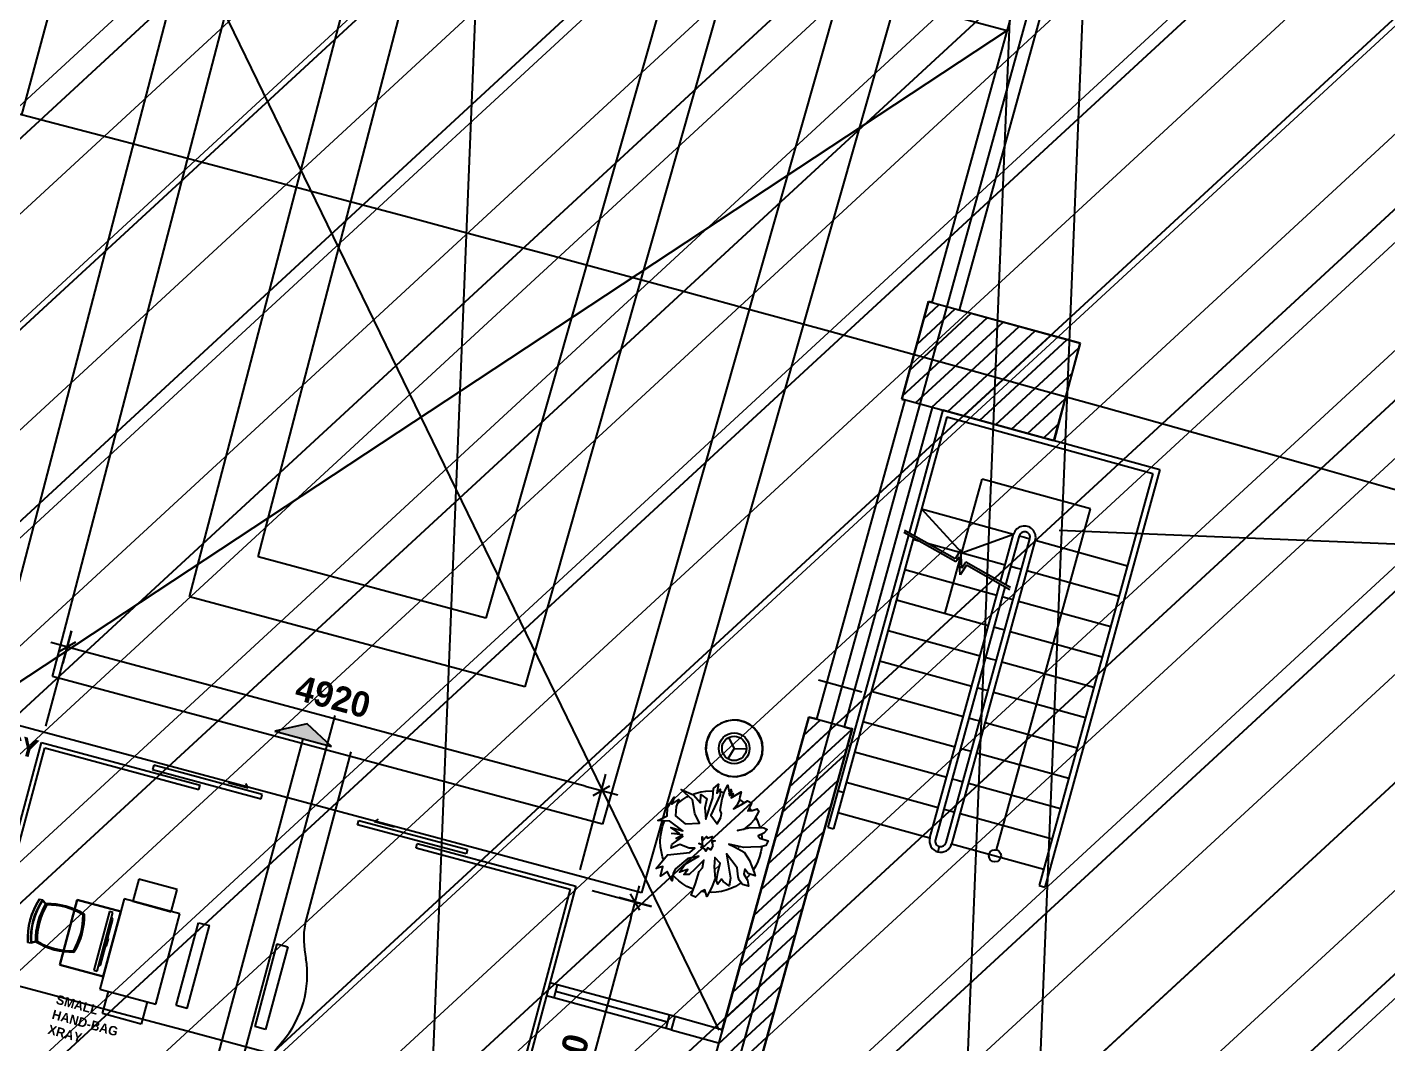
# Model space of a CAD drawing. Extents: x -678889171 to 586587, y -792238163 to 335485.
# Drawn here: x -678729409 to -678717307, y -792181053 to -792172014 of the extents above; entities that cross this region are included whole.
import ezdxf
from ezdxf.enums import TextEntityAlignment as Align

# ---------------------------------------------------------------- set-up
doc = ezdxf.new("R2010")
doc.units = 0
doc.header["$MEASUREMENT"] = 0
doc.set_wipeout_variables(frame=1)
for name, color, linetype in [('A-ANNO-LEGN', 252, 'Continuous'), ('A-FLOR-PATT', 252, 'Continuous'), ('A-SITE-PATT', 252, 'Continuous'), ('A-WALL', 252, 'Continuous')]:
    doc.layers.add(name, color=color, linetype=linetype)
doc.layers.add('BASEMENT3 LAYOUT$0$HATCH5', color=252, linetype='Continuous', lineweight=15)
doc.styles.add('Ground floor Towers$0$$Bas01-Rname$0$EN-SC', font='swissc.ttf')
doc.styles.add('Ground floor Towers$0$$Bas01-Rname$0$EN-SCL', font='swisscl.ttf')
doc.styles.add('Ground floor Towers$0$04-Ground Floor$0$V2-lower ground$0$LEVEL  FOR LICENSE LOWER GR$0$$LG- LEVEL$0$AR-SR', font='sarb.shx')
doc.styles.add('KZT', font='')
doc.styles.get('KZT').set_extended_font_data('AvantGarde LT Medium', bold=True)

# ---------------------------------------------------------------- blocks, each defined once
blk = doc.blocks.new('A$C61C61320')
at = {"layer": 'BASEMENT3 LAYOUT$0$HATCH5'}
h = blk.add_hatch(dxfattribs=at)
h.set_pattern_fill('JIS_WOOD', color=256, scale=1000, style=0)
h.set_pattern_definition([(45, (-845680.2949388556, -470481.0696760565), (-499.9999991609842, 499.9999991609843), [])])
h.paths.add_polyline_path([(12440.74077330553, -169431.9252005816), (13408.27617370361, -243253.7315873399), (7111.185080291936, -248399.4795461658), (-61957.46107163071, -237877.8060760189), (-55832.26724016038, -200866.3395951205), (-20860.02674167091, -206712.4958959252), (-20783.43353955913, -208437.764712235), (-16504.6553898881, -208719.7022090854), (-18718.17453308101, -208569.0044804074), (-18168.17453308101, -169431.9252005816)])
blk = doc.blocks.new('GR')
at = {"layer": 'A-FLOR-PATT'}
h = blk.add_hatch(color=256, dxfattribs=at)
h.dxf.hatch_style = 1
h.paths.add_polyline_path([(76517.72326224037, 8957.813493550308), (77026.28988056867, 8843.085348247138), (76802.69691379322, 9036.493489271968)])
for p, q in [((78040, 73885), (78040, 4700)), ((83440, 4700), (83440, 73885)), ((82795, 4700), (82795, 46760)), ((78040, 21395), (78040, 4700)), ((82204.52641117535, 13003.96943426097), (83638.36081482003, 19153.56472490342)), ((83910.02391047167, 19217.71671656621, -0.0001721483571975081), (82448.12654481521, 12947.76173962364)), ((82499.59150898701, 18692.12260116072), (79834.51139425545, 7654.098655173264)), ((81949.60609746329, 18544.60325575512), (79464.09104330314, 8250.28807390359)), ((76306.26423495263, 10500.80286088286), (78024.9807623002, 18373.10833767764)), ((75711.86967022123, 10122.38944175409), (77480.47038575972, 18223.18144419306)), ((80849.63527441572, 18249.5645649439), (78723.25034139853, 9442.666911364213)), ((80299.649862892, 18102.0452195383), (78352.82999044622, 10038.85633009454)), ((74523.08054075832, 9365.562603496597), (76391.44963267865, 17923.32765722391)), ((73928.68597602693, 8987.149184367823), (75846.93925613817, 17773.40076373934)), ((74046.74420148776, 14342.56567493279), (74757.64929268675, 17473.83461282981)), ((74712.8921958713, 17267.74045520474), (82773.5357707649, 15447.53138335771)), ((74712.8921958713, 17267.74045520474), (82773.5357707649, 15447.53138335771)), ((80575.35209616015, 6461.719817712606), (74773.22275394431, 17254.54287486232)), ((82773.5357707649, 15447.53138335771), (72739.89684526055, 8230.32234639608)), ((81969.61328646608, 12134.5254582824), (82171.96045289055, 13011.48362389806)), ((82171.96045367932, 13011.48362305537), (81969.61328725485, 12134.52545743971)), ((82082.88820237876, 12625.45085261553), (82413.24708960461, 12955.80973984138)), ((82135.91174250189, 12855.25108803529), (82269.61232580908, 12988.95167134248)), ((82171.96045289055, 13011.48362389806), (83536.1175994038, 12696.72136501557)), ((82204.52641117535, 13003.96943426098), (82171.96045367932, 13011.48362305537)), ((81976.84112213226, 12165.85038177576), (82700.51661719603, 12889.52587683953)), ((82029.86466225563, 12395.65061719576), (82556.8818534005, 12922.66780834063)), ((82093.66866219603, 12105.90122654289), (82844.15138099156, 12856.38394533843)), ((83536.11760019258, 12696.72136417288), (82448.13870870389, 12947.75893295794)), ((82237.30342599133, 12072.75929504156), (82987.7861447871, 12823.24201383733)), ((82380.93818978721, 12039.6173635408), (83131.42090858263, 12790.10008233623)), ((82524.57295358274, 12006.4754320397), (83275.05567237828, 12756.95815083524)), ((82668.20771737827, 11973.3335005386), (83418.69043617381, 12723.81621933414)), ((82811.84248117416, 11940.19156903785), (83526.44292369555, 12654.79201155924)), ((83536.1175994038, 12696.72136501557), (83333.77043297933, 11819.7631993999)), ((83343.64357759514, 11821.39438536147), (83536.11760019258, 12696.72136417288)), ((82955.47724496969, 11907.04963753675), (83473.41938357241, 12424.99177613948)), ((81331.61735427004, 9260.13582847012), (82000.14764834674, 12127.40609179731)), ((83333.77043297933, 11819.7631993999), (81969.61328646608, 12134.5254582824)), ((81969.61328725485, 12134.52545743971), (82000.14764834674, 12127.40609179731)), ((83099.11200876522, 11873.90770603565), (83420.39584344905, 12195.19154071948)), ((82243.76414217798, 12071.26856464643), (81575.07650348658, 9203.323463486371)), ((82340.01916914024, 12054.81869024706, 1.419034865172907e-09), (82083.16096094067, 10949.67394508795, 1.575492912362165e-09)), ((82377.40173815095, 11994.79749781796, 1.425613486623327e-09), (82129.03263878723, 10926.17755008233, 1.577091296849089e-09)), ((82244.01368895631, 12074.78136481429), (83343.64357759514, 11821.39438536147)), ((82340.01917639712, 12054.81868849417, 1.419034865201618e-09), (84288.0943969569, 11602.04622336432, 1.424499400230961e-09)), ((82377.40173815095, 11994.79749781796, 1.425613486623327e-09), (84228.07320459062, 11564.66365433904, 1.430804794920583e-09)), ((83242.74677256099, 11840.76577453478), (83367.37230332615, 11965.39130529994)), ((84228.07320459062, 11564.66365433904, 1.430804794920583e-09), (83367.8055176347, 7863.320721459524, 1.540318932040261e-09)), ((84288.09439697152, 11602.04622342718, 1.424499400222648e-09), (83416.50739835485, 7852.001409894034, 1.540455545402626e-09)), ((82434.13487306694, 10251.14115135786, 1.658767788022903e-09), (82713.84485937847, 11454.60676652144, 1.484821079602308e-09)), ((83687.88247329411, 11228.22053311149, 1.487553347127179e-09), (82713.84485937847, 11454.60676652144, 1.484821079602309e-09)), ((82559.90222065992, 10792.26118905876, 1.703593380011304e-09), (82184.97343975268, 11166.86552598959, 1.579325771797593e-09)), ((82184.97343975247, 11166.86552598965, 1.535127623743047e-09), (83012.90541158256, 10974.43722759078, 1.53745005113919e-09)), ((82975.78229615396, 8164.37540894937, 1.532068920419205e-09), (83687.88247329411, 11228.22053311149, 1.487553347127179e-09)), ((107110, 11025), (83415, 11025)), ((107110, 11025), (83415, 11025)), ((82078.49385262532, 10929.59348884163, 1.770858010418783e-09), (81468.43216995888, 8304.773872460835, 1.534991010908168e-09)), ((82124.36553047, 10906.09709383696, 1.774588425975997e-09), (81517.13405065471, 8293.454560790351, 1.535127624284409e-09)), ((82510.48074897235, 10708.32112143926, -3.195335621119324e-09), (82037.9240401633, 10950.37416187699, -3.195335621119324e-09)), ((82502.69266509854, 10734.78137736346, -3.197991749791162e-09), (82042.59114830192, 10970.45461821381, -3.197991749791162e-09)), ((82121.5852943977, 10894.13499409327, 1.535127623743048e-09), (82169.42735428186, 10883.01552233878, 1.535261825240686e-09)), ((82524.92917404501, 8212.311629095782, 1.537723278143846e-09), (83159.01105366615, 10940.47929258018, 1.537723277891669e-09)), ((82559.90222065983, 10792.26118905885, 1.70115319016097e-09), (83012.90541165945, 10974.43722757291, 1.70115319016097e-09)), ((83208.00662613813, 10930.46300853525, 1.382328525270505e-09), (82573.54398343552, 8200.620903159856, 1.537723278143847e-09)), ((82913.51827037557, 10546.81929129361, 6.341302546032029e-09), (83012.90541158256, 10974.43722759074, 6.31694569127398e-09)), ((83061.6072922765, 10963.11791592071, 1.537586664515425e-09), (82959.38994816379, 10523.32289631786, 1.601984199902544e-09)), ((83061.60729227845, 10963.11791592024, 6.316945691273978e-09), (82959.38994822388, 10523.32289628709, 6.341996145212553e-09)), ((83061.60729227652, 10963.11791592071, 1.537586664515431e-09), (83110.30917297228, 10951.79860425022, 1.537723277891673e-09)), ((83110.30917297225, 10951.79860425022, 1.537723277891669e-09), (83159.01105366615, 10940.47929258016, 1.537859891267907e-09)), ((83207.70424908827, 10929.16199954463, 1.537996480281137e-09), (84035.6449061921, 10736.73168251075, 1.540318932040297e-09)), ((82249.73853898175, 10864.34956288798, 1.535487105700811e-09), (82949.51726626612, 10701.70669568549, 1.537450051139299e-09)), ((82550.16970169962, 10816.7628851256, -3.197991749791162e-09), (82502.69266509854, 10734.78137736346, -3.197991749791162e-09)), ((82565.59003882474, 10655.52559142625, -3.197991749791162e-09), (82550.16970169962, 10816.7628851256, -3.197991749791162e-09)), ((82536.20187807712, 10752.73537085989, -3.195335621119324e-09), (82510.48074897235, 10708.32112143926, -3.195335621119324e-09)), ((82551.35428070571, 10594.29963932869, -3.195335621119324e-09), (82536.20187807712, 10752.73537085989, -3.195335621119324e-09)), ((82605.47785572842, 10682.13273765491, -3.195335621119324e-09), (82551.35428070571, 10594.29963932869, -3.195335621119324e-09)), ((82598.14650613019, 10708.35904510689, -3.197991749791162e-09), (82565.59003882474, 10655.52559142625, -3.197991749791162e-09)), ((83005.26162602156, 10499.82650130649, -3.197991749791162e-09), (82598.14650613019, 10708.35904510689, -3.197991749791162e-09)), ((83000.5945178829, 10479.74604496961, -3.195335621119324e-09), (82605.47785572842, 10682.13273765491, -3.195335621119324e-09)), ((82998.21914692172, 10690.38738402434, 1.53758666451543e-09), (83046.92102765583, 10679.06807234494, 1.537723277891779e-09)), ((83046.92102765583, 10679.06807234493, 1.537723277891775e-09), (83095.62290834967, 10667.74876067487, 1.537859891268015e-09)), ((83144.31690106264, 10656.43128233268, 1.537996482517721e-09), (83972.25676083732, 10464.00115061437, 1.540318932040297e-09)), ((82058.19714904291, 10621.40446219688, 1.535127623743049e-09), (82886.12912094968, 10428.9761637802, 1.537450051139406e-09)), ((78352.82999044622, 10038.85633009454), (76306.26423495263, 10500.80286088286)), ((82378.82353196145, 8246.269564106336, 6.472340444147322e-09), (82908.85116223957, 10526.73883495537, 6.342446316479874e-09)), ((82954.72284008785, 10503.24243994885, 6.343139915660399e-09), (82427.52541265731, 8234.950252435829, 6.472340444147322e-09)), ((82934.83100156696, 10417.65685212796, 1.53758666451543e-09), (82983.53288233936, 10406.33754043965, 1.537723277891887e-09)), ((81994.80900368813, 10348.67393030051, 1.535127623743048e-09), (82822.74097563323, 10156.24563187492, 1.537450051139513e-09)), ((82983.53288233936, 10406.33754043964, 1.537723277891884e-09), (83032.23476303327, 10395.01822876959, 1.537859891268122e-09)), ((83080.92955303696, 10383.70056512072, 1.537996484754304e-09), (83908.86861548254, 10191.27061871799, 1.540318932040297e-09)), ((78723.25034139853, 9442.666911364213), (75711.86967022123, 10122.38944175409)), ((81931.42085833335, 10075.94339840413, 1.535127623743048e-09), (82759.35283031678, 9883.515099969642, 1.537450051139621e-09)), ((82871.44285621216, 10144.92632023159, 1.53758666451543e-09), (82920.14473702293, 10133.60700853436, 1.537723277891994e-09)), ((82920.14473702293, 10133.60700853435, 1.537723277891991e-09), (82968.84661771679, 10122.2876968643, 1.537859891268229e-09)), ((83017.54220501137, 10110.96984790877, 1.537996486990888e-09), (83845.48047012776, 9918.540086821631, 1.540318932040295e-09)), ((81868.03271297857, 9803.212866507754, 1.535127623743048e-09), (82695.96468500033, 9610.784568064351, 1.537450051139729e-09)), ((82808.05471085742, 9872.1957883352, 1.53758666451543e-09), (82856.7565917065, 9860.876476629073, 1.537723277892104e-09)), ((82856.7565917065, 9860.876476629059, 1.537723277892099e-09), (82905.45847240038, 9849.557164958998, 1.537859891268338e-09)), ((82954.15485698573, 9838.239130696817, 1.537996489227471e-09), (83782.092324773, 9645.809554925247, 1.540318932040296e-09)), ((74482.5048757844, 8920.788122505912), (74675.83717552827, 9777.791028240643)), ((74675.83717552827, 9777.791028240641), (74609.81885650191, 9485.14519869077)), ((74789.15093079003, 9598.458953952517), (74496.50510124015, 9664.477272978895)), ((74714.56084572953, 9676.793615570808), (74571.09518630065, 9586.142611360603)), ((79295.89670585802, 8581.77684094631), (74789.15093079001, 9598.458953952519)), ((81719.83989109278, 9515.949776874062), (81330.32213408213, 9606.921843868586)), ((82744.66656569624, 9599.465256393833, 1.537586664515972e-09), (82793.36844639003, 9588.145944723798, 1.537723277892209e-09)), ((82793.36844639004, 9588.145944723772, 1.537723277892206e-09), (82842.07032708391, 9576.826633053723, 1.537859891268444e-09)), ((82890.76750896008, 9565.508413484858, 1.537996491464055e-09), (83718.7041794182, 9373.07902302887, 1.540318932040296e-09)), ((81804.64456762379, 9530.482334611377, 1.535127623743048e-09), (82632.5765396839, 9338.054036159057, 1.537450051139838e-09)), ((79464.09104330314, 8250.28807390359), (74523.08054075832, 9365.562603496597)), ((82681.27842037981, 9326.734724488531, 1.53758666451608e-09), (82729.98030107358, 9315.415412818504, 1.537723277892317e-09)), ((81258.19255727346, 9277.331868294703), (80257.50308760584, 4992.650530753966)), ((81258.89165030268, 9280.325191121385), (80318.46283551131, 5253.663660086597)), ((80528.46476332334, 9211.916114143998), (80475.19111563408, 9187.361734101712)), ((80578.11008821742, 9222.753989059096), (80528.46476332334, 9211.916114143998)), ((80633.17210984885, 9223.036921120432), (80578.11008821742, 9222.753989059096)), ((80599.29876437799, 6456.127061371596), (81258.19255806223, 9277.331867452012)), ((80687.84704538692, 9211.103246050148), (80633.17210984885, 9223.036921120432)), ((80737.35544071825, 9188.16107618512), (80687.84704538692, 9211.103246050148)), ((80857.7078922343, 5803.862816130988), (81650.49513229086, 9198.363103257172)), ((81165.25259619264, 8879.388121683267), (81505.44938662602, 9219.58491211664)), ((81219.1195314906, 9110.031752277864), (81362.14216469624, 9253.054385483498)), ((81647.71031428411, 9186.35980130018), (81258.19255727346, 9277.331868294703)), ((81258.19255806223, 9277.331867452012), (81331.61735427004, 9260.13582847012)), ((81258.89165030268, 9280.325191121381), (81332.32584443595, 9263.174483266555)), ((81575.07650348658, 9203.323463486371), (81647.71031507288, 9186.359800457489)), ((81575.77437497408, 9206.316575663346), (81648.4092721215, 9189.35254527201)), ((81741.25642226898, 9257.751802715004, 1.535127623743049e-09), (82569.18839436743, 9065.323504253778, 1.537450051139944e-09)), ((82729.98030107359, 9315.415412818482, 1.537723277892313e-09), (82778.68218176748, 9304.096101148429, 1.537859891268553e-09)), ((82827.38016093442, 9292.777696272919, 1.537996493700639e-09), (83655.31603406343, 9100.348491132492, 1.540318932040297e-09)), ((76054.94235553441, 4712.369407510151), (77049.52665487582, 9121.160052748395)), ((80387.49955076505, 9097.12964231124), (80360.35500065143, 9027.34692264857)), ((80415.84252573134, 9137.109262456433), (80387.49955076505, 9097.12964231124)), ((80442.81021785752, 9163.882842422136), (80415.84252573134, 9137.109262456433)), ((80475.19111563408, 9187.361734101712), (80442.81021785752, 9163.882842422136)), ((80647.02084461649, 4901.67846375921), (81647.71031428411, 9186.35980130018)), ((81647.71031507288, 9186.359800457489), (80707.2602528506, 5159.607293676887)), ((81648.4092721215, 9189.35254527201), (80707.30433035427, 5159.796021611535, 3.593219733745174e-09)), ((80778.94952694366, 9156.853400507574), (80737.35544071825, 9188.16107618512)), ((80807.70745663486, 9125.216196406607), (80778.94952694366, 9156.853400507574)), ((80846.87573935527, 9051.195180724859), (80807.70745663486, 9125.216196406607)), ((81111.38566089445, 8648.744491088437), (81647.31702869036, 9184.675858884351)), ((79834.51139425545, 7654.098655173264), (73928.68597602693, 8987.149184367823)), ((76802.69691379322, 9036.493489271968), (76517.72326224037, 8957.813493550308)), ((76517.72326224037, 8957.813493550308), (77026.28988056867, 8843.085348247138)), ((77026.28988056867, 8843.085348247138), (76802.69691379322, 9036.493489271968)), ((80360.35500065143, 9027.34692264857), (80355.74033662447, 8943.134658823668)), ((80552.76092090209, 9065.430073433083), (80606.93234948193, 8971.602406831149)), ((80606.93234948193, 8971.602406831149), (80552.76092090209, 8877.774740229157)), ((80606.93234948193, 8971.602406831149), (80715.27520662057, 8971.602406831149)), ((80859.04661202859, 8990.20989512377), (80846.87573935527, 9051.195180724859)), ((80856.7079517192, 8932.615376590213), (80859.04661202859, 8990.20989512377)), ((81677.86827691423, 8985.021270818626, 1.535127623743048e-09), (82505.80024905101, 8792.59297234848, 1.537450051140051e-09)), ((82617.89027506336, 9054.004192583248, 1.537586664516187e-09), (82666.59215575716, 9042.68488091321, 1.537723277892426e-09)), ((82666.59215575714, 9042.684880913199, 1.537723277892422e-09), (82715.29403645099, 9031.365569243142, 1.53785989126866e-09)), ((82763.9928129088, 9020.046979060953, 1.537996495937223e-09), (83591.92788870861, 8827.617959236122, 1.540318932040297e-09)), ((76128.63692460366, 6048.522156285654), (76772.00657140452, 8900.449420898722)), ((80355.74033662447, 8943.134658823668), (80387.05411702144, 8846.857054652986)), ((80387.05411702144, 8846.857054652986), (80436.94825101264, 8784.48413870219)), ((80777.11672622774, 8784.66627358869), (80820.20834667451, 8835.87772587181)), ((80820.20834667451, 8835.87772587181), (80843.55362084579, 8882.618060240578)), ((80843.55362084579, 8882.618060240578), (80856.7079517192, 8932.615376590213)), ((81057.51872559648, 8418.10086049384), (81593.45009339252, 8954.03222828987)), ((73758.50397712848, 5711.438858442367), (74449.49571627122, 8774.465207731002)), ((73806.3258636053, 5741.655859845501), (74479.71271767435, 8726.643321254172)), ((74449.49571627122, 8774.465207731002), (75873.70542112683, 8453.176054899945)), ((74479.71271767435, 8726.643321254172), (75864.90297858998, 8414.156610959964)), ((76856.57627264608, 7256.356684552469), (77205.41247342939, 8802.676870537067)), ((80436.94825101264, 8784.48413870219), (80498.87246754652, 8743.061596654707)), ((80498.87246754652, 8743.061596654707), (80565.93596094125, 8722.148731519233)), ((80565.93596094125, 8722.148731519233), (80636.99062138035, 8720.59575295424)), ((80636.99062138035, 8720.59575295424), (80711.44710559722, 8741.418771978097)), ((80711.44710559722, 8741.418771978097), (80777.11672622774, 8784.66627358869)), ((81003.65179029852, 8187.457229899243), (81539.5831580942, 8723.388597694924)), ((82554.50212974692, 8781.273660677958, 1.537586664516296e-09), (82603.2040104407, 8769.954349007925, 1.537723277892533e-09)), ((82603.2040104407, 8769.95434900791, 1.537723277892529e-09), (82651.9058911346, 8758.63503733786, 1.537859891268769e-09)), ((82700.60546488315, 8747.316261849006, 1.537996498173806e-09), (83528.53974335386, 8554.887427339738, 1.540318932040297e-09)), ((75454.09355656596, 8612.081015814974), (75445.29111402911, 8573.061571874989)), ((76429.57965506554, 8392.019952393714), (75454.09355656596, 8612.081015814974)), ((79281.89648040227, 7838.087690473327), (79475.22878014614, 8695.090596208058)), ((79370.48679091851, 8503.442179328018), (79513.9524503474, 8594.093183538223)), ((79409.21046111977, 8402.444766658185), (79475.22878014614, 8695.090596208056)), ((81540.56174675531, 8634.363847982066, 1.534991010910788e-09), (81589.26362747898, 8623.044536416077, 1.535127624281799e-09)), ((81614.48013155942, 8712.290738922251, 1.535127623743049e-09), (82442.41210373455, 8519.8624404432, 1.53745005114016e-09)), ((75445.29111402911, 8573.061571874989), (76420.77721252867, 8353.000508453728)), ((76121.48357909762, 8486.867893372375), (76300.99143915754, 8446.37250277888)), ((76300.99143915754, 8446.37250277888), (76278.29921039013, 8482.537333995402)), ((79295.89670585802, 8581.77684094631), (79588.54253540789, 8515.758521919932)), ((80949.78485500033, 7956.813599304412), (81485.71622279624, 8492.744967100327)), ((82491.11398443046, 8508.543128772671, 1.537586664516402e-09), (82539.81586512426, 8497.223817102637, 1.537723277892642e-09)), ((82539.81586512426, 8497.223817102624, 1.537723277892638e-09), (82588.5177458181, 8485.904505432574, 1.537859891268875e-09)), ((82637.21811685752, 8474.585544637044, 1.53799650041039e-09), (83465.15159799905, 8282.156895443364, 1.540318932040297e-09)), ((75864.90297858998, 8414.156610959946), (75873.70542112683, 8453.17605489993)), ((76420.77721252867, 8353.000508453728), (76429.57965506554, 8392.019952393714)), ((81551.09198620467, 8439.560207025865, 1.53512762374305e-09), (82379.02395841814, 8247.131908537907, 1.537450051140267e-09)), ((80895.91791970236, 7726.169968709815), (81431.84928749828, 8262.10133650573)), ((81468.43216994664, 8304.773872408183, 1.534991010910788e-09), (81517.13405067033, 8293.454560842194, 1.535127624281799e-09)), ((77287.58901657841, 8157.455407730435), (77296.39145911526, 8196.47485167042)), ((78263.075115078, 7937.394344309214), (77287.58901657841, 8157.455407730435)), ((77296.39145911526, 8196.47485167042), (78271.87755761483, 7976.4137882492)), ((77435.86076937702, 8190.355987488314), (77471.88192691815, 8213.275596401825)), ((77615.36862943695, 8149.860596894825), (77435.86076937702, 8190.355987488314)), ((82464.99336334027, 8174.909294484965, 1.53128104051897e-09), (82453.75943332896, 8126.187648202209, 1.53128104051897e-09)), ((82573.83076883187, 8201.854827425097, 1.537996502646972e-09), (83401.76345264429, 8009.426363546983, 1.540318932040297e-09)), ((77815.87812931162, 7974.033817783669), (77824.68057184848, 8013.053261723651)), ((77824.68057184848, 8013.053261723653), (79248.88732088909, 7691.764775698392)), ((80842.0509844044, 7495.526338115218), (81377.98235220031, 8031.457705911133)), ((77815.87812931162, 7974.033817783671), (79201.06543441229, 7661.547774295257)), ((78271.87755761483, 7976.4137882492), (78263.075115078, 7937.394344309214)), ((80788.1840491062, 7264.882707520388), (81324.11541690212, 7800.814075316302)), ((83367.80551763462, 7863.320721459215, 1.540318932040301e-09), (83416.50739835485, 7852.001409894034, 1.540455545402626e-09)), ((79201.06543441229, 7661.547774295257), (78527.67858034321, 4676.560312886586)), ((79248.88732088909, 7691.764775698392), (78557.89558174634, 4628.738426409754)), ((79827.08053533858, 7499.599967281059), (79736.48080882768, 7643.098014500645)), ((79748.71922163869, 7425.037882308797), (79814.84212252757, 7717.660099472908)), ((75361.9655380948, 7596.212940988811), (75316.76266077568, 7395.837746252228)), ((75707.96912309826, 7518.157582762233), (75361.9655380948, 7596.212940988811)), ((75662.76624577914, 7317.78238802565), (75707.96912309826, 7518.157582762233)), ((80734.31711380836, 7034.239076925907), (81270.24848160415, 7570.170444721705)), ((74823.65910571114, 7389.754507731132), (74691.62246765838, 6804.462848631392)), ((74691.62246765838, 6804.462848631391), (74823.65910571114, 7389.754507731132)), ((75213.85354511096, 7301.730082362628), (74823.65910571114, 7389.754507731132)), ((74823.65910571114, 7389.754507731132), (75213.85354511096, 7301.730082362626)), ((74823.65910571114, 7389.754507731132), (74823.65910571114, 7389.754507731132)), ((75239.03887524619, 7413.371547013772), (75056.63157692297, 6604.796958611743)), ((75740.49003130865, 7300.248587264105), (75239.03887524619, 7413.371547013772)), ((75316.76266077568, 7395.837746252228), (75662.76624577914, 7317.78238802565)), ((79748.71922163869, 7425.037882308796), (79122.75571569362, 4654.880697564233)), ((74425.6514799007, 7242.68548994898), (74442.81265876861, 7290.58525525206)), ((74442.81265876861, 7290.58525525206), (74463.81325117394, 7336.930359576593)), ((74463.81325117394, 7336.930359576593), (74488.5140742718, 7381.413647612818)), ((74488.5140742718, 7381.413647612818), (74512.9012267343, 7375.912121027287)), ((74488.5140742718, 7381.413647612792), (74512.90122673429, 7375.912121027261)), ((74512.9012267343, 7375.912121027287), (74548.50274739115, 7342.252483493074)), ((74512.90122673429, 7375.912121027261), (74548.50274739115, 7342.252483493048)), ((74513.97722186107, 7368.013890818775), (74542.25950586368, 7341.274262549997)), ((74548.50274739115, 7342.252483493074), (74592.82077864486, 7343.424648548821)), ((74592.82077864486, 7343.424648548821), (74637.11040861829, 7341.452202874123)), ((74637.11040861829, 7341.452202874123), (74681.14879038988, 7336.345070991877)), ((74681.14879038988, 7336.345070991877), (74724.7143412141, 7328.128949856845)), ((74724.7143412141, 7328.128949856845), (74767.58785743327, 7316.845179559324)), ((74767.58785743327, 7316.845179559324), (74809.55361741886, 7302.550535319053)), ((74809.55361741886, 7302.550535319053), (74850.40046699255, 7285.316941816053)), ((74850.40046699255, 7285.316941816053), (74889.92288186599, 7265.231111295645)), ((74889.92288186599, 7265.231111295645), (74891.09504692175, 7220.913080041929)), ((75113.46585132717, 7297.416895028487), (74994.6328770797, 6770.654401838723)), ((75025.36068918242, 6763.722478340955), (75144.19366342989, 7290.48497153072)), ((75081.8169070582, 6716.438423262887), (75213.85354511096, 7301.730082362628)), ((75213.85354511096, 7301.730082362626), (75081.81690705821, 6716.438423262887)), ((75144.19366342989, 7290.48497153072), (75113.46585132717, 7297.416895028487)), ((75558.08273298544, 6491.673998862077), (75740.49003130865, 7300.248587264105)), ((80680.45017851028, 6803.595446331194), (81216.38154630607, 7339.526814126992)), ((74398.21021422916, 7092.871657349268), (74403.27611049481, 7143.500011769021)), ((74403.27611049481, 7143.500011769021), (74412.44345144248, 7193.548522597776)), ((74412.44345144248, 7193.548522597776), (74425.6514799007, 7242.68548994898)), ((74889.12260124704, 7176.623450068497), (74884.0154693648, 7132.585068296904)), ((74891.09504692175, 7220.913080041929), (74889.12260124704, 7176.623450068497)), ((75144.48915354951, 7230.448210412302), (75051.40332372232, 6817.817590746995)), ((75134.29091557596, 7246.588097098236), (75144.48915354951, 7230.448210412302)), ((75741.11223350817, 6485.475702786742), (75908.9828959735, 7229.612330297972)), ((75838.66084335814, 6463.469596444616), (76006.53150582346, 7207.606223955846)), ((75908.9828959735, 7229.612330297972), (76006.53150582346, 7207.606223955847)), ((74397.27933721522, 7041.999002177641), (74398.21021422916, 7092.871657349268)), ((74400.48964890331, 6991.219208212992), (74397.27933721522, 7041.999002177641)), ((74864.51557793224, 7046.146001253511), (74850.22093369198, 7004.180241267928)), ((74875.79934822976, 7089.019517472686), (74864.51557793224, 7046.146001253511)), ((74884.0154693648, 7132.585068296904), (74875.79934822976, 7089.019517472686)), ((75098.9834101967, 6989.877619597672), (75113.58987935947, 7054.62513737712)), ((76613.89661781842, 7070.590009541136), (76446.0259553531, 6326.453382029907)), ((76711.44522766837, 7048.583903199011), (76543.57456520306, 6304.44727568778)), ((76613.89661781842, 7070.590009541137), (76711.44522766837, 7048.583903199011)), ((80626.58324321231, 6572.951815736596), (81162.51461100823, 7108.883183532511)), ((74424.8768013658, 6985.717681627461), (74400.48964890331, 6991.219208212992)), ((74424.8768013658, 6985.717681627434), (74400.48964890331, 6991.219208212965)), ((74471.48137519372, 7000.832349018236), (74424.8768013658, 6985.717681627461)), ((74471.4813751937, 7000.832349018207), (74424.8768013658, 6985.717681627434)), ((74466.26279752646, 7004.39625531813), (74429.23955333626, 6992.388978441653)), ((74511.00379006716, 6980.746518497822), (74471.48137519372, 7000.832349018236)), ((74551.85063964085, 6963.51292499482), (74511.00379006716, 6980.746518497822)), ((74593.81639962643, 6949.21828075455), (74551.85063964085, 6963.51292499482)), ((74636.6899158456, 6937.934510457027), (74593.81639962643, 6949.21828075455)), ((74680.25546666983, 6929.718389321992), (74636.6899158456, 6937.934510457027)), ((74724.29384844142, 6924.611257439748), (74680.25546666983, 6929.718389321992)), ((74768.58347841485, 6922.638811765047), (74724.29384844142, 6924.611257439748)), ((74812.90150966856, 6923.810976820789), (74768.58347841485, 6922.638811765047)), ((74832.98734018896, 6963.333391694229), (74812.90150966856, 6923.810976820789)), ((74812.90150966856, 6923.810976820789), (74812.90150966856, 6923.810976820789)), ((74850.22093369198, 7004.180241267928), (74832.98734018896, 6963.333391694229)), ((74691.62246765838, 6804.462848631392), (75081.8169070582, 6716.438423262887)), ((75081.81690705821, 6716.438423262887), (74691.62246765838, 6804.462848631391)), ((75051.40332372232, 6817.817590746995), (75035.26343703638, 6807.619352773435)), ((80175.4616984102, 6566.807398677947), (79054.02577860242, 6822.883660255011)), ((79119.82782399959, 6807.857976226343), (79093.1186576744, 6690.883502911815)), ((80572.71630791412, 6342.308185141766), (81108.64767571003, 6878.239552937681)), ((74994.6328770797, 6770.654401838723), (75025.36068918242, 6763.722478340955)), ((80149.0576736325, 6449.777473473854), (79027.58524198194, 6705.846963314669)), ((79106.50178538483, 6749.495752211198), (80113.5044781835, 6519.380132880298)), ((75056.63157692297, 6604.796958611743), (75558.08273298544, 6491.673998862077)), ((75089.15248513335, 6386.887963113614), (75134.35536245246, 6587.263157850198)), ((75134.35536245246, 6587.263157850198), (75480.35894745593, 6509.207799623618)), ((80126.68749967065, 6577.8109225645), (80100.28310156362, 6460.779342661917)), ((80125.97900950474, 6574.772267768061), (80100.29027233348, 6460.912694651896)), ((80175.53320186489, 6567.108070733982), (80149.06708237655, 6449.775325144372)), ((80601.67171651853, 6466.316355101306), (80175.53320186489, 6567.108070733982)), ((80518.84937261615, 6111.664554547169), (81054.78074041207, 6647.595922343084)), ((75480.35894745593, 6509.207799623618), (75435.15607013681, 6308.832604887035)), ((75838.66084335814, 6463.469596444615), (75741.11223350817, 6485.475702786742)), ((80149.06708237655, 6449.775325144372), (80574.74170753168, 6351.009348858842)), ((80464.98243731819, 5881.020923952572), (81000.91380511387, 6416.952291748254)), ((75435.15607013681, 6308.832604887035), (75089.15248513335, 6386.887963113614)), ((76543.57456520306, 6304.44727568778), (76446.0259553531, 6326.453382029906))]:
    blk.add_line(p, q, dxfattribs=at)
for centre, radius in [((80606.93234948193, 8971.602406831149), 252.8000000000033), ((80606.93234948193, 8971.602406831149), 137.2342857142857), ((80606.93234948193, 8971.602406831149), 108.3428571428571), ((80435.50969739759, 8134.827001636091), 451.9998493268472), ((82963.44652638225, 8111.300168581469, 1.539089411654104e-09), 54.48992894077887)]:
    blk.add_circle(centre, radius, dxfattribs=at)
for centre, radius, start, end in [((-55662.04957586701, -578844.6859266991), 615202.9587322307, 74.22143378566328, 85.22979167610383), ((83110.30917297225, 10951.79860425022, 1.537723277891668e-09), 99.9999999980555, 346.7147376521918, 166.9155929414626), ((83110.30917297225, 10951.79860425022, 1.537723277891668e-09), 49.9999999980555, 346.9155929329783, 166.9155929329783), ((82476.22729335113, 8223.630940765808, 1.537723278143846e-09), 99.9999999980555, 166.9155929329783, 257.0160205739404), ((82476.22729335113, 8223.630940765808, 1.537723278143846e-09), 49.9999999980555, 166.9155929329783, 257.0160205739404), ((82476.22729335113, 8223.630940765808, 1.537723278143846e-09), 99.9999999980555, 257.0160205739404, 347.1164482139504), ((82476.22729335113, 8223.630940765808, 1.537723278143846e-09), 49.9999999980555, 257.0160205739404, 346.9155929329783), ((75022.12226300473, 7056.010357959471), 625.0000000000255, 148.6244555481592, 185.9503053180425), ((75046.50941546721, 7050.508831373932), 625.0000000000174, 148.6244555482591, 185.9503053180253), ((75046.5094154672, 7050.508831373937), 620.0000000000152, 149.195859632696, 185.378901233504), ((75095.28372039218, 7039.50577820286), 630.0000000000268, 151.3800462406605, 183.1947146255374), ((75095.28372039218, 7039.505778202871), 625.0000000000122, 151.0271757247753, 183.5475851413458), ((75095.28372039218, 7039.505778202843), 615.0000000000231, 151.5393364731391, 183.0354243930551), ((74587.17617657581, 6718.45013829453), 625.0000000000581, 61.02717572479064, 93.54758514141079), ((74587.17617657575, 6718.450138294535), 615.0000000000813, 61.53933647314157, 93.0354243930466), ((74266.12053666751, 7226.557682110954), 625.000000000017, 331.0271757247871, 3.54758514141077), ((74266.12053666753, 7226.55768211095), 615.000000000009, 331.5393364731443, 3.035424393053913), ((77611.06988637222, 7153.554995872187), 761.464904213613, 172.2410819270684, 195.4180182455002), ((75054.04936420344, 7034.035648433583), 63.00000000000801, 19.07571105017771, 31.70268903031896), ((74774.2280804839, 7547.613322019288), 625.0000000000645, 241.0271757247891, 273.5475851414094), ((74774.22808048384, 7547.613322019326), 615.0000000001031, 241.5393364731534, 273.0354243930587), ((75054.04936420343, 7034.035648433607), 63.00000000000482, 302.8720718358984, 315.4990498160382), ((75973.76603928031, 6771.927862484175), 920.8444105170329, 322.0889979894299, 11.22061495700422), ((77380.00915779026, 5657.093775194358), 873.7665734126263, 141.0713170800009, 158.0916171623713)]:
    blk.add_arc(centre, radius, start, end, dxfattribs=at)
at = {"layer": 'A-FLOR-PATT', "style": 'KZT'}
for s, height, rotation, p in [('4920', 225, 347.2873804330995, (76672.317837604, 9250.517847836027)), ('EMERGENCY ', 165.4571377264801, 347, (73005.35750952714, 8947.944714826455)), ('SMALL', 82.72856886324007, 347, (74665.68482962923, 6459.492742024777)), ('HAND-BAG', 82.72856886324007, 347, (74634.66836497899, 6325.145673686668)), ('3140', 225, 77.26690400591552, (79279.92828826404, 5690.712243703586)), ('XRAY', 82.72856886324007, 347, (74603.65190032875, 6190.79860534856))]:
    blk.add_text(s, height=height, rotation=rotation, dxfattribs=at).set_placement(p)
at = {"layer": 'A-FLOR-PATT', "style": 'Ground floor Towers$0$04-Ground Floor$0$V2-lower ground$0$LEVEL  FOR LICENSE LOWER GR$0$$LG- LEVEL$0$AR-SR', "flags": 12}
for tag, p in [('L', (30296.07288644527, 72859.53473235783)), ('P', (30237.50458115668, 72203.99769414036))]:
    blk.add_attdef(tag, text='', height=500, dxfattribs=at).set_placement(p, align=Align.RIGHT)
at = {"layer": 'A-FLOR-PATT'}
for tag, p, height, style in [('N', (85492.25876324323, 56633.4995742733), 250, 'Ground floor Towers$0$$Bas01-Rname$0$EN-SC'), ('N', (89389.48149106537, 56633.4995742733), 250, 'Ground floor Towers$0$$Bas01-Rname$0$EN-SC'), ('N', (94597.61363499537, 56633.4995742733), 250, 'Ground floor Towers$0$$Bas01-Rname$0$EN-SC'), ('AN', (85922.66280553787, 56313.08159666645), 200, 'Ground floor Towers$0$$Bas01-Rname$0$EN-SCL'), ('AN', (89819.88553336001, 56313.08159666645), 200, 'Ground floor Towers$0$$Bas01-Rname$0$EN-SCL'), ('AN', (95028.01767729002, 56313.08159666645), 200, 'Ground floor Towers$0$$Bas01-Rname$0$EN-SCL'), ('SN', (85299.47460008037, 56025.08594095582), 200, 'Ground floor Towers$0$$Bas01-Rname$0$EN-SCL'), ('F', (85927.04975899268, 56008.67972904726), 200, 'Ground floor Towers$0$$Bas01-Rname$0$EN-SCL'), ('SN', (89196.69732790251, 56025.08594095582), 200, 'Ground floor Towers$0$$Bas01-Rname$0$EN-SCL'), ('F', (89824.27248681482, 56008.67972904726), 200, 'Ground floor Towers$0$$Bas01-Rname$0$EN-SCL'), ('SN', (94404.82947183252, 56025.08594095582), 200, 'Ground floor Towers$0$$Bas01-Rname$0$EN-SCL'), ('F', (95032.40463074483, 56008.67972904726), 200, 'Ground floor Towers$0$$Bas01-Rname$0$EN-SCL')]:
    blk.add_attdef(tag, p, '', height=height, dxfattribs=dict(at, style=style))
at = {"layer": 'A-FLOR-PATT', "style": 'Ground floor Towers$0$$Bas01-Rname$0$EN-SCL', "width": 0.8}
for p in [(85305.16036184286, 56295.1433535593), (89202.383089665, 56295.1433535593), (94410.51523359501, 56295.1433535593)]:
    blk.add_attdef('FN', p, '', height=250, dxfattribs=at)
blk.add_wipeout([(80483.70895282763, 8294.28537299235), (80423.39541554148, 8371.464254399334), (80498.14492071752, 8554.191826057076), (80497.17317022516, 8603.157439805707), (80468.47402732063, 8568.298459886244), (80481.60891065742, 8646.934967031764), (80438.31725867756, 8606.887900589729), (80435.07267313973, 8523.549182167817), (80380.10376356161, 8331.417187957279), (80368.26996477791, 8434.050626730945), (80381.40484811469, 8512.687133876469), (80326.7652725973, 8550.790699333766), (80328.22289833587, 8477.34227871082), (80263.20714977331, 8544.630862318823), (80149.71166270832, 8586.464888560144), (80254.28860246672, 8500.367459846582), (80281.20078557197, 8378.439300721171), (80326.92181378277, 8296.07233279163), (80199.80556813479, 8283.752658761741), (80110.30701269793, 8350.555367123565), (80113.55159823575, 8433.894085545473), (80131.87456809514, 8497.938083615658), (80073.99040703989, 8452.702930651032), (80092.31337689927, 8516.746928721217), (80035.40096633641, 8422.546162007957), (80036.85859207498, 8349.09774138501), (79954.49162414542, 8303.376713174195), (80062.31314944166, 8300.618002882546), (80181.48259827543, 8219.708660691556), (80073.17519773298, 8246.950177857527), (80147.59536884833, 8199.442189847448), (80084.03724602434, 8193.282352832504), (80177.26626224522, 8185.335556018279), (80124.08431246638, 8149.990700852633), (80182.45434876779, 8170.743046942926), (80085.98074700907, 8095.351125335226), (80081.76441097888, 8060.978020661948), (80159.42916763203, 8096.808751073796), (80243.25376130013, 8069.081358661644), (80292.21937504878, 8070.053109154012), (80248.92772306889, 8030.006042711961), (80053.55114332054, 8001.636233868168), (79958.0492920542, 7877.278698511833), (80016.41932835561, 7898.031044602127), (79998.58223374243, 7809.504239657644), (80056.46639479765, 7854.739392622257), (80102.18742300845, 7772.372424692714), (80110.62009506887, 7841.1186340392715), (80129.42894017442, 7880.679825235125), (80235.3069644859, 7975.852342440756), (80332.752316737, 8002.278650299826), (80211.79590810396, 7926.40085344594), (80164.28792009388, 7851.980682330606), (80237.25046547067, 7877.921114943491), (80203.84911128975, 7833.171837225047), (80252.81472503836, 7834.143587717418), (80300.80858829465, 7884.080951958433), (80377.50159445543, 7968.877296118899), (80369.06892239502, 7900.131086772342), (80340.3697794905, 7865.272106852878), (80313.12826232454, 7756.964706310451), (80275.99644735962, 7653.359517044427), (80315.55763855547, 7634.550671938871), (80363.55150181173, 7684.488036179873), (80397.43873123884, 7704.754507023981), (80418.19107732912, 7646.3844707225735), (80455.80876754023, 7725.50685311428), (80483.5361599524, 7809.33144678239), (80471.70236116867, 7911.9648855560445), (80474.94694670652, 7995.303603977969), (80524.88431094754, 7947.309740721706), (80507.04721633435, 7858.782935777207), (80498.61454427392, 7790.03672643065), (80508.99071731907, 7760.851708279945), (80542.3920715, 7805.600985998369), (80557.47045582153, 7786.306265646628), (80612.11003133893, 7748.2027001893275), (80620.54270339933, 7816.9489095358895), (80598.81860681667, 7924.284559585944), (80577.094510234, 8031.620209635987), (80677.45511396219, 7911.14967624915), (80688.8030374997, 7832.999044349794), (80699.17921054485, 7803.81402619909), (80729.33597918793, 7765.2245854956045), (80783.48967945915, 7751.603826912624), (80772.62763116781, 7805.271651937661), (80737.28277600216, 7858.453601716497), (80746.20132330875, 7902.717004188738), (80776.35809195183, 7864.127563485254), (80840.40209002202, 7845.80459362588), (80830.02591697685, 7874.989611776588), (80783.81901351987, 7981.839386580461), (80733.39577403269, 8054.31605671104), (80644.383093842, 8096.6359581985425), (80594.9316048472, 8120.147014580486), (80727.72181226392, 8093.391372660706), (80791.2799350879, 8099.551209675648), (80879.3208647862, 8106.196921936776), (80923.09839201227, 8121.761181504517), (80941.90723711783, 8161.32237270037), (80867.97294124869, 8184.347553836131), (80852.89455692716, 8203.642274187872), (80901.3742954296, 8229.096831554558), (80930.07343833412, 8263.955811474023), (80900.40254493723, 8278.062445303189), (80777.98851056564, 8275.633069072264), (80665.95064923921, 8244.018674690637), (80719.61847426422, 8254.88072298197), (80782.20484659585, 8310.006173745542), (80810.90398950038, 8344.865153665023), (80848.52167971148, 8423.98753605673), (80833.44329538994, 8443.282256408474), (80789.66576816388, 8427.71799684075), (80750.59045221422, 8422.044035071991), (80778.80371987255, 8481.38582186577), (80783.50593114895, 8491.276119664733), (80743.94473995308, 8510.084964770293), (80690.76279017424, 8474.740109604641), (80622.98833132006, 8434.207167916422), (80651.68747422457, 8469.066147835887), (80670.49631933012, 8508.62733903174), (80674.71265536033, 8543.000443705017), (80683.63120266692, 8587.263846177259), (80596.562023461, 8531.652520167498), (80615.37086856655, 8571.21371136335), (80581.48363913945, 8550.947240519243), (80600.292484245, 8590.508431715094), (80576.29555261688, 8565.539749594594), (80595.10439772243, 8605.100940790448), (80575.8096773707, 8590.02255646891), (80564.94762907935, 8643.690381493927), (80536.73436142103, 8584.348594700148), (80518.41139156165, 8520.304596629981), (80505.76238347104, 8417.18528261013), (80516.13855651618, 8388.000264459426), (80511.92222048597, 8353.627159786147)]).dxf.layer = 'A-FLOR-PATT'
at = {"layer": 'A-FLOR-PATT'}
for p, q in [((88840, 40890), (78293.22533598491, -4381.742082887409)), ((80575.35209616015, 6461.719817712605), (74773.22275394431, 17254.54287486232)), ((82773.5357707649, 15447.53138335771), (72739.89684526055, 8230.322346396082)), ((79396.29309716234, 7658.456377873994), (79928.09178066519, 7538.287540446418)), ((79928.09178066519, 7538.287540446416), (79635.46956350107, 7604.410441335289))]:
    blk.add_line(p, q, dxfattribs=at)
for points in [[(80511.92222048597, 8353.627159786136), (80516.13855651618, 8388.000264459417), (80505.76238347102, 8417.185282610113), (80518.41139156165, 8520.304596629972), (80536.73436142101, 8584.348594700137), (80564.94762907934, 8643.690381493914), (80575.80967737068, 8590.0225564689), (80595.10439772242, 8605.10094079043), (80576.29555261687, 8565.539749594584), (80600.29248424499, 8590.508431715076), (80581.48363913943, 8550.947240519228), (80615.37086856655, 8571.213711363342), (80596.56202346098, 8531.652520167483), (80683.63120266692, 8587.263846177244), (80674.71265536032, 8543.00044370501), (80670.49631933011, 8508.627339031726), (80651.68747422456, 8469.066147835867), (80622.98833132004, 8434.207167916411), (80690.76279017424, 8474.740109604625), (80743.94473995308, 8510.084964770283), (80783.50593114893, 8491.276119664726), (80778.80371987254, 8481.38582186576), (80750.59045221421, 8422.044035071973), (80789.66576816388, 8427.717996840734), (80833.44329538994, 8443.282256408462), (80848.52167971148, 8423.987536056717), (80810.90398950037, 8344.86515366501), (80782.20484659584, 8310.006173745529), (80719.61847426422, 8254.88072298196), (80665.9506492392, 8244.01867469062), (80777.98851056564, 8275.633069072246), (80900.40254493723, 8278.062445303178), (80930.07343833412, 8263.955811474012), (80901.37429542959, 8229.096831554543), (80852.89455692715, 8203.642274187861), (80867.97294124869, 8184.347553836118), (80941.90723711782, 8161.32237270036), (80923.09839201227, 8121.7611815045), (80879.3208647862, 8106.19692193676), (80791.2799350879, 8099.55120967564), (80727.7218122639, 8093.391372660693), (80594.93160484718, 8120.147014580467), (80644.38309384199, 8096.635958198525), (80733.39577403267, 8054.31605671102), (80783.81901351987, 7981.83938658045), (80830.02591697685, 7874.98961177657), (80840.402090022, 7845.80459362587), (80776.35809195183, 7864.127563485243), (80746.20132330875, 7902.717004188733), (80737.28277600216, 7858.453601716485), (80772.62763116781, 7805.271651937644), (80783.48967945915, 7751.603826912605), (80729.33597918793, 7765.224585495596), (80699.17921054485, 7803.814026199075), (80688.8030374997, 7832.99904434978), (80677.45511396218, 7911.14967624914), (80577.09451023399, 8031.620209635974), (80598.81860681667, 7924.284559585932), (80620.54270339933, 7816.94890953588), (80612.11003133893, 7748.20270018931), (80557.47045582153, 7786.306265646612), (80542.39207149998, 7805.600985998355), (80508.99071731907, 7760.851708279936), (80498.61454427392, 7790.036726430632), (80507.04721633434, 7858.782935777197), (80524.88431094753, 7947.309740721693), (80474.94694670652, 7995.303603977956), (80471.70236116867, 7911.964885556026), (80483.53615995239, 7809.331446782374), (80455.80876754023, 7725.506853114267), (80418.19107732913, 7646.384470722562), (80397.43873123883, 7704.754507023963), (80363.55150181173, 7684.488036179862), (80315.55763855547, 7634.550671938865), (80275.99644735962, 7653.35951704442), (80313.12826232452, 7756.964706310436), (80340.3697794905, 7865.272106852859), (80369.06892239502, 7900.13108677233), (80377.50159445542, 7968.877296118882), (80300.80858829465, 7884.080951958414), (80252.81472503838, 7834.143587717407), (80203.84911128975, 7833.171837225033), (80237.25046547066, 7877.921114943481), (80164.28792009388, 7851.980682330593), (80211.79590810396, 7926.400853445922), (80332.752316737, 8002.278650299818), (80235.3069644859, 7975.852342440745), (80129.42894017442, 7880.679825235114), (80110.62009506885, 7841.118634039255), (80102.18742300845, 7772.372424692699), (80056.46639479765, 7854.739392622249), (79998.58223374242, 7809.504239657626), (80016.41932835561, 7898.031044602111), (79958.04929205419, 7877.278698511822), (80053.55114332052, 8001.63623386815), (80248.92772306887, 8030.006042711946), (80292.21937504876, 8070.053109153999), (80243.25376130013, 8069.081358661628), (80159.42916763203, 8096.808751073779), (80081.76441097887, 8060.978020661938), (80085.98074700906, 8095.35112533521), (80182.45434876779, 8170.743046942921), (80124.08431246637, 8149.99070085262), (80177.26626224522, 8185.33555601826), (80084.03724602434, 8193.282352832493), (80147.59536884831, 8199.442189847432), (80073.17519773298, 8246.950177857509), (80181.48259827541, 8219.708660691544), (80062.31314944166, 8300.618002882537), (79954.49162414542, 8303.37671317418), (80036.85859207498, 8349.097741385), (80035.40096633641, 8422.54616200794), (80092.31337689927, 8516.7469287212), (80073.99040703989, 8452.702930651023), (80131.87456809513, 8497.938083615642), (80113.55159823576, 8433.894085545464), (80110.30701269791, 8350.555367123545), (80199.80556813479, 8283.752658761732), (80326.92181378277, 8296.072332791617), (80281.20078557196, 8378.439300721155), (80254.28860246672, 8500.367459846571), (80149.7116627083, 8586.464888560127), (80263.20714977331, 8544.630862318809), (80328.22289833585, 8477.342278710814), (80326.7652725973, 8550.790699333755), (80381.40484811469, 8512.687133876456), (80368.26996477791, 8434.050626730934), (80380.1037635616, 8331.417187957264), (80435.07267313973, 8523.549182167804), (80438.31725867755, 8606.887900589716), (80481.60891065742, 8646.934967031746), (80468.47402732063, 8568.298459886226), (80497.17317022516, 8603.157439805696), (80498.14492071752, 8554.19182605706), (80423.39541554148, 8371.46425439932), (80483.70895282763, 8294.285372992335)], [(80453.22285012384, 8102.639254027999), (80434.41400501828, 8063.07806283214), (80404.74311162138, 8077.184696661308), (80390.63647779223, 8047.513803264426), (80385.44839126966, 8062.106312339777), (80345.88720007379, 8080.915157445338), (80365.18192042553, 8095.993541766866), (80325.62072922967, 8114.802386872421), (80359.99383390295, 8110.58605084222), (80353.83399688802, 8174.144173666209), (80364.21016993315, 8144.959155515504), (80392.90931283768, 8179.818135434984), (80398.09739936027, 8165.22562635963), (80441.87492658633, 8180.789885927354), (80437.65859055612, 8146.416781254073), (80472.03169522941, 8142.200445223869), (80442.84667707869, 8131.824272178706)]]:
    blk.add_lwpolyline(points, close=True, dxfattribs=at)
for radius in [607202.9587322306, 599702.9587322306]:
    blk.add_arc((-55662.04957586701, -578844.6859266991), radius, 74.22143378566328, 89.82613372100917, dxfattribs=at)

msp = doc.modelspace()

# ---------------------------------------------------------------- block references
at = {"layer": 'A-SITE-PATT', "rotation": 357.6731745000001}
msp.add_blockref('A$C61C61320', (-678706236.4347705, -791940527.995869, -212772), dxfattribs=at)

# ---------------------------------------------------------------- next in the draw order: block references
at = {"layer": 'A-WALL', "rotation": 357.6731745000001}
msp.add_blockref('GR', (-678804025.0995113, -792184118.4910543, -212772), dxfattribs=at)

# ---------------------------------------------------------------- next in the draw order: hatches: boundary and pattern name
at = {"layer": 'A-ANNO-LEGN'}
h = msp.add_hatch(dxfattribs=at)
h.set_pattern_fill('ANSI31', color=256, scale=10000, angle=-2.326825500000001)
h.set_pattern_definition([(42.6731745, (-679564563.7146958, -792179516.537627), (-847.2693918303064, 919.0400305032981), [])])
h.paths.add_polyline_path([(-678777672.8996642, -792179735.1176345), (-678770187.1392597, -792139007.139102), (-678733063.7379951, -792148537.2472874), (-678731444.0167841, -792108675.140868), (-678688692.2204224, -792110162.0728618), (-678692240.0211401, -792193145.4692618), (-678709626.0473782, -792200229.2193018), (-678779081.755804, -792187036.6399584)])

doc.saveas('drawing.dxf')
